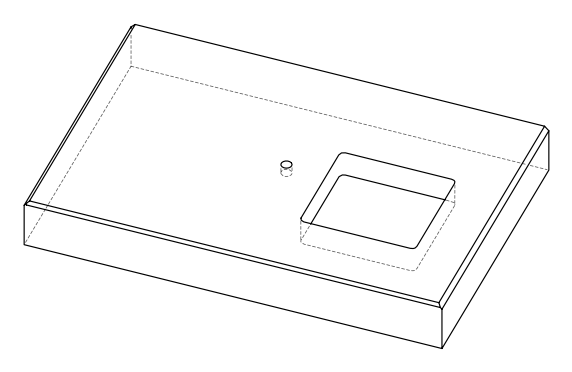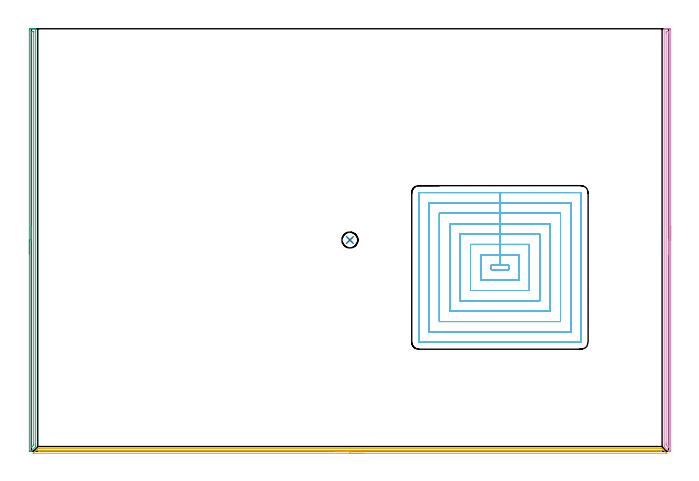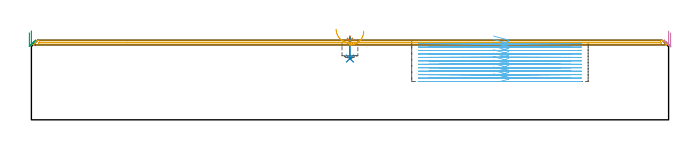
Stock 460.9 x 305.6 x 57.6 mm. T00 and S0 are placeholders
(PLAN: 6 operations, 3 tool changes, 66.4 min)
(1 SPOT_DRILL | STEP1POCKET | NXT0321_9005460120000 | 0.03 min | 0 mm3)
(2 DRILL_BLIND_HOLE_INTO_CENTER | STEP1POCKET | NXT0301_086 | 0.06 min | 1229 mm3)
(3 AREA_MILL | FG_CHAMFER_SURFACE | UGT0205_001 | 5.04 min | 3234 mm3)
(4 AREA_MILL_1 | FG_CHAMFER_SURFACE_1 | UGT0205_001 | 5.05 min | 3375 mm3)
(5 AREA_MILL_2 | FG_CHAMFER_SURFACE_2 | UGT0205_001 | 7.43 min | 2625 mm3)
(6 MILL_RECTANGULAR_POCKET | POCKET_RECTANGULAR_STRAIGHT | NXT0201_013 | Follow Part, ap 2.5, ae 75% | 48.79 min | 450711 mm3)
(TOOL NXT0321_9005460120000 | NC Spot Drill, 142deg, 12mm, Carbide, Uncoated | D12 PA142 FL30 Z2)
(TOOL NXT0301_086 | Carbide Drill 11.5mm [860.1-1150-035A1-MM 2214] | D11.5 PA140 FL55 Z2)
(TOOL UGT0205_001 | Chamfer Mill 20 x 3 x 45 deg. | D20 FL50 Z2)
(TOOL NXT0201_013 | ENDMILL 10mm | D10 FL30 Z4)
(OP 1 SPOT_DRILL)
G17 G21 G94 G90
T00 M6
G54
G17 G0 G90 X230.4 Y152.8 S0 M3
G43 Z67.6 H0
G94 G81 G98 Z57.105 F250. R60.6
G80
M5
M2
(OP 2 DRILL_BLIND_HOLE_INTO_CENTER)
G17 G21 G94 G90
T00 M6
G54
G17 G0 G90 X230.4 Y152.8 S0 M3
G43 Z67.6 H1
G94 G81 G98 Z44.3 F250. R59.6
G80
M5
M2
(OP 3 AREA_MILL)
G17 G21 G94 G90
T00 M6
G54
G17 G0 G90 X-1.5 Y142.8 S1061 M3
G43 Z67.6 H0
Z63.
G94 G1 Y142.838 Z62.128 F250.
Y142.952 Z61.263
Y143.141 Z60.412
Y143.403 Z59.58
Y143.737 Z58.774
Y144.14 Z58.
Y144.608 Z57.264
Y145.14 Z56.572
Y145.729 Z55.929
Y146.372 Z55.34
Y147.064 Z54.808
Y147.8 Z54.34
Y148.574 Z53.937
Y149.38 Z53.603
Y150.212 Z53.341
Y151.064 Z53.152
Y151.928 Z53.038
Y152.8 Z53.
Y304.629
X-1.499 Y304.992 Z53.001
X-1.494 Y305.516 Z53.003
X-1.491 Y305.592 Z53.005
X-0.974 Y305.6 Z53.521
X-0.691 Z53.804
X-0.087 Z54.407
X0.479 Z54.976
X0.8 Z55.296
X1.366 Z55.862
X1.687 Z56.182
X2.329 Z56.828
X2.719 Z57.219
X3.071 Y305.593 Z57.563
X3.097 Y305.59 Z57.588
X3.1 Y305.438 Z57.6
Y4.178
X3.095 Y3.405 Z57.591
X3.02 Y3.32 Z57.52
X-0.138 Y0.161 Z54.361
X-0.191 Y0.109 Z54.308
X-0.3 Y0.01 Z54.195
X-0.408 Y0. Z54.091
X-0.53 Z53.969
X-1.219 Z53.28
X-1.493 Y0.01 Z53.005
X-1.5 Y0.07 Z53.
Y152.8
X-0.086 Z54.414
Y303.206
X-0.084 Y303.43 Z54.416
X-0.081 Y303.541 Z54.419
X-0.079 Y303.587 Z54.421
X0.019 Y303.59 Z54.519
X0.411 Y303.598 Z54.911
X0.8 Y303.599 Z55.3
X1.297 Z55.797
X1.546 Y303.595 Z56.046
X1.644 Y303.59 Z56.144
X1.679 Y303.587 Z56.179
X1.681 Y303.54 Z56.181
X1.684 Y303.43 Z56.184
X1.686 Y303.208 Z56.186
Y5.072
X1.685 Y4.625 Z56.185
X1.683 Y4.514 Z56.183
X1.68 Y4.459 Z56.18
X1.676 Y4.438 Z56.176
X1.664 Y4.422 Z56.164
X1.557 Y4.309 Z56.057
X1.429 Y4.178 Z55.929
X0.464 Y3.214 Z54.964
X0.223 Y2.974 Z54.723
X-0.017 Y2.741 Z54.483
X-0.069 Y2.692 Z54.431
X-0.079 Y2.688 Z54.421
X-0.081 Y2.731 Z54.419
X-0.083 Y2.841 Z54.417
X-0.086 Y3.285 Z54.414
Y152.8
Y153.672 Z54.452
Y154.536 Z54.566
Y155.388 Z54.755
Y156.22 Z55.017
Y157.026 Z55.351
Y157.8 Z55.754
Y158.536 Z56.223
Y159.228 Z56.754
Y159.871 Z57.343
Y160.46 Z57.986
Y160.992 Z58.678
Y161.46 Z59.414
Y161.863 Z60.188
Y162.197 Z60.994
Y162.459 Z61.826
Y162.648 Z62.678
Y162.762 Z63.543
Y162.8 Z64.414
G0 Z67.6
M5
M2
(OP 4 AREA_MILL_1)
G17 G21 G94 G90
T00 M6
G54
G17 G0 G90 X462.4 Y162.8 S1061 M3
G43 Z67.6 H0
Z62.9
G94 G1 Y162.762 Z62.028 F250.
Y162.648 Z61.164
Y162.459 Z60.312
Y162.197 Z59.48
Y161.863 Z58.674
Y161.46 Z57.9
Y160.992 Z57.164
Y160.46 Z56.472
Y159.871 Z55.829
Y159.228 Z55.24
Y158.536 Z54.708
Y157.8 Z54.24
Y157.026 Z53.837
Y156.22 Z53.503
Y155.388 Z53.241
Y154.536 Z53.052
Y153.672 Z52.938
Y152.8 Z52.9
Y0.162
X462.397 Y0.081 Z52.903
X462.392 Y0.01 Z52.906
X462.076 Y0. Z53.224
X461.584 Z53.715
X461.095 Y0.002 Z54.197
X460.94 Y0.16 Z54.36
X457.814 Y3.286 Z57.485
X457.705 Y3.393 Z57.591
X457.7 Y4.177 Z57.6
Y305.438
X457.703 Y305.59 Z57.588
X457.743 Y305.593 Z57.548
X458.113 Y305.6 Z57.187
X458.516 Z56.783
X459.16 Z56.135
X460.372 Z54.925
X460.94 Z54.354
X461.546 Z53.749
X461.83 Y305.598 Z53.465
X462.391 Y305.592 Z52.905
X462.393 Y305.557 Z52.903
X462.399 Y304.992 Z52.901
X462.4 Y304.42 Z52.9
Y152.8
X460.986 Z54.314
Y4.132
X460.984 Y3.286 Z54.316
X460.982 Y3.243 Z54.318
X460.94 Y2.622 Z54.36
X460.265 Y3.286 Z55.035
X460.05 Y3.501 Z55.25
X459.376 Y4.178 Z55.924
X459.16 Y4.402 Z56.14
X459.118 Y5.071 Z56.182
X459.116 Y5.115 Z56.184
X459.114 Y5.964 Z56.186
Y302.36
X459.118 Y303.207 Z56.182
X459.12 Y303.247 Z56.18
X459.16 Y303.59 Z56.14
X459.661 Y303.598 Z55.639
X460.05 Z55.25
X460.551 Y303.597 Z54.749
X460.94 Y303.59 Z54.36
X460.98 Y303.207 Z54.32
X460.983 Y303.164 Z54.317
X460.986 Y302.314 Z54.314
Y302.268
Y152.8
Y151.928 Z54.352
Y151.064 Z54.466
Y150.212 Z54.655
Y149.38 Z54.917
Y148.574 Z55.251
Y147.8 Z55.654
Y147.064 Z56.123
Y146.372 Z56.654
Y145.729 Z57.243
Y145.14 Z57.886
Y144.608 Z58.578
Y144.14 Z59.314
Y143.737 Z60.088
Y143.403 Z60.894
Y143.141 Z61.726
Y142.952 Z62.578
Y142.838 Z63.443
Y142.8 Z64.314
G0 Z67.6
M5
M2
(OP 5 AREA_MILL_2)
G17 G21 G94 G90
T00 M6
G54
G17 G0 G90 X240.4 Y-1.5 S1061 M3
G43 Z67.6 H0
Z64.2
G94 G1 X240.362 Z63.328 F250.
X240.248 Z62.463
X240.059 Z61.612
X239.797 Z60.78
X239.463 Z59.974
X239.06 Z59.2
X238.592 Z58.464
X238.06 Z57.772
X237.471 Z57.129
X236.828 Z56.54
X236.136 Z56.008
X235.4 Z55.54
X234.626 Z55.137
X233.82 Z54.803
X232.988 Z54.541
X232.137 Z54.352
X231.272 Z54.238
X230.4 Z54.2
X1.393
X1.366 Y-1.499 Z54.201
X1.219 Y-1.493 Z54.206
X1.366 Y-1.334 Z54.366
X2.258 Y-0.441 Z55.258
X3.045 Y0.346 Z56.044
X3.151 Y0.453 Z56.149
X4.044 Y1.345 Z57.043
X4.213 Y1.515 Z57.21
X4.491 Y1.791 Z57.488
X4.598 Y1.895 Z57.591
X4.611 Y1.896 Z57.593
X5.384 Y1.9 Z57.6
X455.416
X456.202 Y1.895 Z57.591
X456.309 Y1.79 Z57.487
X456.585 Y1.515 Z57.215
X456.653 Y1.447 Z57.147
X456.905 Y1.196 Z56.895
X457.025 Y1.077 Z56.773
X457.355 Y0.745 Z56.444
X459.526 Y-1.425 Z54.273
X459.583 Y-1.485 Z54.213
X459.584 Y-1.495 Z54.203
X459.583 Y-1.499 Z54.199
X230.4 Y-1.5 Z54.2
Y-0.086 Z55.614
X5.841 Y-0.085 Z55.615
X5.384 Y-0.082 Z55.618
X5.221 Y-0.079 Z55.621
X5.09 Y-0.071 Z55.629
X5.148 Y-0.007 Z55.693
X5.222 Y0.07 Z55.77
X5.384 Y0.233 Z55.933
X5.592 Y0.434 Z56.134
X5.629 Y0.467 Z56.167
X5.69 Y0.479 Z56.179
X5.838 Y0.481 Z56.181
X6.137 Y0.485 Z56.185
X69.445 Y0.486 Z56.186
X454.679
X454.97 Y0.484 Z56.184
X455.115 Y0.481 Z56.181
X455.148 Y0.479 Z56.179
X455.171 Y0.467 Z56.167
X455.207 Y0.435 Z56.135
X455.416 Y0.232 Z55.932
X455.658 Y-0.014 Z55.686
X455.707 Y-0.069 Z55.631
X455.715 Y-0.08 Z55.62
X455.701 Y-0.081 Z55.619
X455.645 Y-0.083 Z55.617
X455.416 Y-0.085 Z55.615
X455.261 Y-0.086 Z55.614
X230.4
X229.528 Z55.652
X228.664 Z55.766
X227.812 Z55.955
X226.98 Z56.217
X226.174 Z56.551
X225.4 Z56.954
X224.664 Z57.423
X223.972 Z57.954
X223.329 Z58.543
X222.74 Z59.186
X222.209 Z59.878
X221.74 Z60.614
X221.337 Z61.388
X221.003 Z62.194
X220.741 Z63.026
X220.552 Z63.878
X220.438 Z64.743
X220.4 Z65.614
G0 Z67.6
M5
M2
(OP 6 MILL_RECTANGULAR_POCKET)
G17 G21 G94 G90
T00 M6
G54
G17 G0 G90 X334.305 Y131.3 S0 M3
G43 Z67.6 H0
Z60.6
G94 G1 X345.2 Z57.681 F250.
Y134.6 Z56.796
X338.9 Z55.108
X332.6 F500.
Y131.3
X345.2
Y134.6
X338.9
Y142.1
X325.1
Y123.8
X352.7
Y142.1
X338.9
Y149.6
X317.6
Y116.3
X360.2
Y149.6
X338.9
Y157.1
X310.1
Y108.8
X367.7
Y157.1
X338.9
Y164.6
X302.6
Y101.3
X375.2
Y164.6
X338.9
Y172.1
X295.1
Y93.8
X382.7
Y172.1
X338.9
Y179.6
X287.6
Y86.3
X390.2
Y179.6
X338.9
Y187.1
X280.3
G3 X280.1 Y186.9 R0.2
G1 Y79.
G3 X280.3 Y78.8 R0.2
G1 X397.5
G3 X397.7 Y79. R0.2
G1 Y186.9
G3 X397.5 Y187.1 R0.2
G1 X338.9
X337.9
G0 X334.305 Y131.3 Z58.108
G1 X345.2 Z55.189 F250.
Y134.6 Z54.305
X338.9 Z52.617
X332.6 F500.
Y131.3
X345.2
Y134.6
X338.9
Y142.1
X325.1
Y123.8
X352.7
Y142.1
X338.9
Y149.6
X317.6
Y116.3
X360.2
Y149.6
X338.9
Y157.1
X310.1
Y108.8
X367.7
Y157.1
X338.9
Y164.6
X302.6
Y101.3
X375.2
Y164.6
X338.9
Y172.1
X295.1
Y93.8
X382.7
Y172.1
X338.9
Y179.6
X287.6
Y86.3
X390.2
Y179.6
X338.9
Y187.1
X280.3
G3 X280.1 Y186.9 R0.2
G1 Y79.
G3 X280.3 Y78.8 R0.2
G1 X397.5
G3 X397.7 Y79. R0.2
G1 Y186.9
G3 X397.5 Y187.1 R0.2
G1 X338.9
X337.9
G0 X334.305 Y131.3 Z55.617
G1 X345.2 Z52.697 F250.
Y134.6 Z51.813
X338.9 Z50.125
X332.6 F500.
Y131.3
X345.2
Y134.6
X338.9
Y142.1
X325.1
Y123.8
X352.7
Y142.1
X338.9
Y149.6
X317.6
Y116.3
X360.2
Y149.6
X338.9
Y157.1
X310.1
Y108.8
X367.7
Y157.1
X338.9
Y164.6
X302.6
Y101.3
X375.2
Y164.6
X338.9
Y172.1
X295.1
Y93.8
X382.7
Y172.1
X338.9
Y179.6
X287.6
Y86.3
X390.2
Y179.6
X338.9
Y187.1
X280.3
G3 X280.1 Y186.9 R0.2
G1 Y79.
G3 X280.3 Y78.8 R0.2
G1 X397.5
G3 X397.7 Y79. R0.2
G1 Y186.9
G3 X397.5 Y187.1 R0.2
G1 X338.9
X337.9
G0 X334.305 Y131.3 Z53.125
G1 X345.2 Z50.206 F250.
Y134.6 Z49.321
X338.9 Z47.633
X332.6 F500.
Y131.3
X345.2
Y134.6
X338.9
Y142.1
X325.1
Y123.8
X352.7
Y142.1
X338.9
Y149.6
X317.6
Y116.3
X360.2
Y149.6
X338.9
Y157.1
X310.1
Y108.8
X367.7
Y157.1
X338.9
Y164.6
X302.6
Y101.3
X375.2
Y164.6
X338.9
Y172.1
X295.1
Y93.8
X382.7
Y172.1
X338.9
Y179.6
X287.6
Y86.3
X390.2
Y179.6
X338.9
Y187.1
X280.3
G3 X280.1 Y186.9 R0.2
G1 Y79.
G3 X280.3 Y78.8 R0.2
G1 X397.5
G3 X397.7 Y79. R0.2
G1 Y186.9
G3 X397.5 Y187.1 R0.2
G1 X338.9
X337.9
G0 X334.305 Y131.3 Z50.633
G1 X345.2 Z47.714 F250.
Y134.6 Z46.83
X338.9 Z45.142
X332.6 F500.
Y131.3
X345.2
Y134.6
X338.9
Y142.1
X325.1
Y123.8
X352.7
Y142.1
X338.9
Y149.6
X317.6
Y116.3
X360.2
Y149.6
X338.9
Y157.1
X310.1
Y108.8
X367.7
Y157.1
X338.9
Y164.6
X302.6
Y101.3
X375.2
Y164.6
X338.9
Y172.1
X295.1
Y93.8
X382.7
Y172.1
X338.9
Y179.6
X287.6
Y86.3
X390.2
Y179.6
X338.9
Y187.1
X280.3
G3 X280.1 Y186.9 R0.2
G1 Y79.
G3 X280.3 Y78.8 R0.2
G1 X397.5
G3 X397.7 Y79. R0.2
G1 Y186.9
G3 X397.5 Y187.1 R0.2
G1 X338.9
X337.9
G0 X334.305 Y131.3 Z48.142
G1 X345.2 Z45.222 F250.
Y134.6 Z44.338
X338.9 Z42.65
X332.6 F500.
Y131.3
X345.2
Y134.6
X338.9
Y142.1
X325.1
Y123.8
X352.7
Y142.1
X338.9
Y149.6
X317.6
Y116.3
X360.2
Y149.6
X338.9
Y157.1
X310.1
Y108.8
X367.7
Y157.1
X338.9
Y164.6
X302.6
Y101.3
X375.2
Y164.6
X338.9
Y172.1
X295.1
Y93.8
X382.7
Y172.1
X338.9
Y179.6
X287.6
Y86.3
X390.2
Y179.6
X338.9
Y187.1
X280.3
G3 X280.1 Y186.9 R0.2
G1 Y79.
G3 X280.3 Y78.8 R0.2
G1 X397.5
G3 X397.7 Y79. R0.2
G1 Y186.9
G3 X397.5 Y187.1 R0.2
G1 X338.9
X337.9
G0 X334.305 Y131.3 Z45.65
G1 X345.2 Z42.731 F250.
Y134.6 Z41.846
X338.9 Z40.158
X332.6 F500.
Y131.3
X345.2
Y134.6
X338.9
Y142.1
X325.1
Y123.8
X352.7
Y142.1
X338.9
Y149.6
X317.6
Y116.3
X360.2
Y149.6
X338.9
Y157.1
X310.1
Y108.8
X367.7
Y157.1
X338.9
Y164.6
X302.6
Y101.3
X375.2
Y164.6
X338.9
Y172.1
X295.1
Y93.8
X382.7
Y172.1
X338.9
Y179.6
X287.6
Y86.3
X390.2
Y179.6
X338.9
Y187.1
X280.3
G3 X280.1 Y186.9 R0.2
G1 Y79.
G3 X280.3 Y78.8 R0.2
G1 X397.5
G3 X397.7 Y79. R0.2
G1 Y186.9
G3 X397.5 Y187.1 R0.2
G1 X338.9
X337.9
G0 X334.305 Y131.3 Z43.158
G1 X345.2 Z40.239 F250.
Y134.6 Z39.355
X338.9 Z37.667
X332.6 F500.
Y131.3
X345.2
Y134.6
X338.9
Y142.1
X325.1
Y123.8
X352.7
Y142.1
X338.9
Y149.6
X317.6
Y116.3
X360.2
Y149.6
X338.9
Y157.1
X310.1
Y108.8
X367.7
Y157.1
X338.9
Y164.6
X302.6
Y101.3
X375.2
Y164.6
X338.9
Y172.1
X295.1
Y93.8
X382.7
Y172.1
X338.9
Y179.6
X287.6
Y86.3
X390.2
Y179.6
X338.9
Y187.1
X280.3
G3 X280.1 Y186.9 R0.2
G1 Y79.
G3 X280.3 Y78.8 R0.2
G1 X397.5
G3 X397.7 Y79. R0.2
G1 Y186.9
G3 X397.5 Y187.1 R0.2
G1 X338.9
X337.9
G0 X334.305 Y131.3 Z40.667
G1 X345.2 Z37.747 F250.
Y134.6 Z36.863
X338.9 Z35.175
X332.6 F500.
Y131.3
X345.2
Y134.6
X338.9
Y142.1
X325.1
Y123.8
X352.7
Y142.1
X338.9
Y149.6
X317.6
Y116.3
X360.2
Y149.6
X338.9
Y157.1
X310.1
Y108.8
X367.7
Y157.1
X338.9
Y164.6
X302.6
Y101.3
X375.2
Y164.6
X338.9
Y172.1
X295.1
Y93.8
X382.7
Y172.1
X338.9
Y179.6
X287.6
Y86.3
X390.2
Y179.6
X338.9
Y187.1
X280.3
G3 X280.1 Y186.9 R0.2
G1 Y79.
G3 X280.3 Y78.8 R0.2
G1 X397.5
G3 X397.7 Y79. R0.2
G1 Y186.9
G3 X397.5 Y187.1 R0.2
G1 X338.9
X337.9
G0 X334.305 Y131.3 Z38.175
G1 X345.2 Z35.256 F250.
Y134.6 Z34.371
X338.9 Z32.683
X332.6 F500.
Y131.3
X345.2
Y134.6
X338.9
Y142.1
X325.1
Y123.8
X352.7
Y142.1
X338.9
Y149.6
X317.6
Y116.3
X360.2
Y149.6
X338.9
Y157.1
X310.1
Y108.8
X367.7
Y157.1
X338.9
Y164.6
X302.6
Y101.3
X375.2
Y164.6
X338.9
Y172.1
X295.1
Y93.8
X382.7
Y172.1
X338.9
Y179.6
X287.6
Y86.3
X390.2
Y179.6
X338.9
Y187.1
X280.3
G3 X280.1 Y186.9 R0.2
G1 Y79.
G3 X280.3 Y78.8 R0.2
G1 X397.5
G3 X397.7 Y79. R0.2
G1 Y186.9
G3 X397.5 Y187.1 R0.2
G1 X338.9
X337.9
G0 X334.305 Y131.3 Z35.683
G1 X345.2 Z32.764 F250.
Y134.6 Z31.88
X338.9 Z30.192
X332.6 F500.
Y131.3
X345.2
Y134.6
X338.9
Y142.1
X325.1
Y123.8
X352.7
Y142.1
X338.9
Y149.6
X317.6
Y116.3
X360.2
Y149.6
X338.9
Y157.1
X310.1
Y108.8
X367.7
Y157.1
X338.9
Y164.6
X302.6
Y101.3
X375.2
Y164.6
X338.9
Y172.1
X295.1
Y93.8
X382.7
Y172.1
X338.9
Y179.6
X287.6
Y86.3
X390.2
Y179.6
X338.9
Y187.1
X280.3
G3 X280.1 Y186.9 R0.2
G1 Y79.
G3 X280.3 Y78.8 R0.2
G1 X397.5
G3 X397.7 Y79. R0.2
G1 Y186.9
G3 X397.5 Y187.1 R0.2
G1 X338.9
X337.9
G0 X334.305 Y131.3 Z33.192
G1 X345.2 Z30.272 F250.
Y134.6 Z29.388
X338.9 Z27.7
X332.6 F500.
Y131.3
X345.2
Y134.6
X338.9
Y142.1
X325.1
Y123.8
X352.7
Y142.1
X338.9
Y149.6
X317.6
Y116.3
X360.2
Y149.6
X338.9
Y157.1
X310.1
Y108.8
X367.7
Y157.1
X338.9
Y164.6
X302.6
Y101.3
X375.2
Y164.6
X338.9
Y172.1
X295.1
Y93.8
X382.7
Y172.1
X338.9
Y179.6
X287.6
Y86.3
X390.2
Y179.6
X338.9
Y187.1
X280.3
G3 X280.1 Y186.9 R0.2
G1 Y79.
G3 X280.3 Y78.8 R0.2
G1 X397.5
G3 X397.7 Y79. R0.2
G1 Y186.9
G3 X397.5 Y187.1 R0.2
G1 X338.9
X337.9
G0 Z67.6
M5
M2
